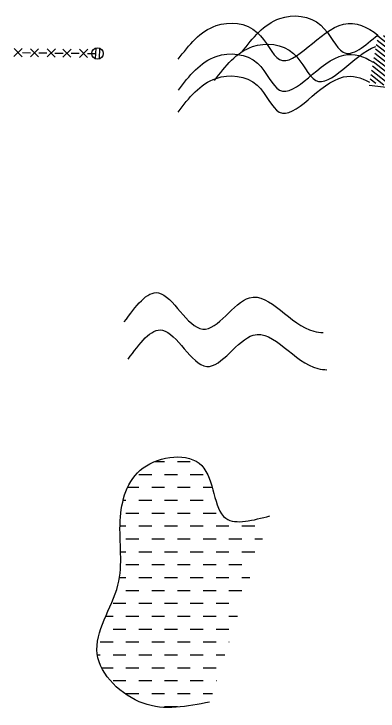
# Paper-space layout 'OBSERVAÇÕES' of a CAD drawing. Extents: x 729 to 1834, y 723 to 1194.
# Drawn here: x 1342 to 1431.8, y 936 to 1107.8 of the extents above; entities that cross this region are included whole.
import ezdxf

# ---------------------------------------------------------------- set-up
doc = ezdxf.new("R2010")
doc.units = 0
doc.layers.add('CERCA', color=7, linetype='Continuous')
doc.layers.add('Terreno', color=7, linetype='Continuous')

# ---------------------------------------------------------------- blocks, each defined once
blk = doc.blocks.new('cer1')
at = {"color": 251}
for p, q in [((-18.089952, 1.076553), (-20.098352, -0.915012)), ((-20.089935, 1.08497), (-18.098369, -0.923429)), ((-17.999841, 0.075754), (-15.999858, 0.067337)), ((-14.014811, 1.059402), (-16.023211, -0.932163)), ((-16.014793, 1.067819), (-14.023228, -0.94058)), ((-13.999876, 0.05892), (-11.999894, 0.050503)), ((-9.901149, 1.04209), (-11.909549, -0.949476)), ((-11.901132, 1.050507), (-9.909566, -0.957893)), ((-9.999911, 0.042086), (-7.999929, 0.033669)), ((-6.035266, 1.02582), (-8.043665, -0.965746)), ((-8.035248, 1.034237), (-6.043683, -0.974163)), ((-5.999947, 0.025251), (-3.999965, 0.016834)), ((-1.92393, 1.008517), (-3.932329, -0.983049)), ((-3.923912, 1.016934), (-1.932347, -0.991466)), ((-1.999982, 0.008417), (0, 0))]:
    blk.add_line(p, q, dxfattribs=at)
blk = doc.blocks.new('000')
at = {"color": 251, "linetype": 'Continuous'}
for p, q in [((1027.800488, 614.127496), (1027.800488, 616.750395)), ((1028.780488, 614.127496), (1028.780488, 616.750395))]:
    blk.add_line(p, q, dxfattribs=at)
at = {"color": 251}
blk.add_circle((1028.290488, 615.438945), 1.423956, dxfattribs=at)

psp = doc.layouts.new('OBSERVAÇÕES')

# ---------------------------------------------------------------- hatches: boundary and pattern name
at = {"layer": 'Terreno'}
h = psp.add_hatch(dxfattribs=at)
h.set_pattern_fill('LINE', color=35, scale=0.3, angle=141.8911, style=0)
h.set_pattern_definition([(141.891112353, (6334323.7149, -6373258.58355), (-0.58784293409, -0.749464432), [])])
h.paths.add_polyline_path([(1431.78, 1102.65), (1429.65, 1090.96), (1449.32, 1087.37), (1451.65, 1100.12)])
h = psp.add_hatch(dxfattribs=at)
h.set_pattern_fill('DASH', color=133, style=0)
h.set_pattern_definition([(0, (-1168741.7257, -8711948.6395), (3.175, 3.175), [3.175, -3.175])])
edge = h.paths.add_edge_path()
edge.add_spline(control_points=[(1394.23, 983.5), (1391.09, 985.74), (1391.95, 1000.68), (1371.12, 998.12), (1366.98, 982.09), (1370.09, 966.38), (1357.67, 950.28), (1369.59, 938.75), (1376.24, 937.21), (1377.45, 937.05)], knot_values=[12.746477, 12.746477, 12.746477, 12.746477, 27.022307, 41.470292, 55.661766, 71.514102, 89.236218, 105.855215, 109.509851, 109.509851, 109.509851, 109.509851], degree=3, periodic=0)
edge.add_line((1377.45, 937.05), (1394.23, 983.5))
edge = h.paths.add_edge_path()
edge.add_spline(control_points=[(1405.1, 984.08), (1401.09, 983.08), (1396.63, 981.78), (1394.23, 983.5)], knot_values=[109.509851, 109.509851, 109.509851, 109.509851, 120.391742, 120.391742, 120.391742, 120.391742], degree=3, periodic=0)
edge.add_line((1394.23, 983.5), (1377.45, 937.05))
edge.add_spline(control_points=[(1377.45, 937.05), (1381.66, 936.49), (1385.95, 937.35), (1390.25, 938.21)], knot_values=[0, 0, 0, 0, 12.746477, 12.746477, 12.746477, 12.746477], degree=3, periodic=0)
edge.add_line((1390.25, 938.21), (1405.1, 984.08))

# ---------------------------------------------------------------- linework, layer by layer
at = {"layer": 'Terreno', "color": 35}
psp.add_line((1429.59, 1090.23), (1449.45, 1087.71), dxfattribs=at)
at = {"layer": 'Terreno', "color": 150}
for points, knots in [([(1398.2, 1098.36), (1400.89, 1101.83), (1405.81, 1108.15), (1418.4, 1107.17), (1423.01, 1094.86), (1428.45, 1099.89), (1431.78, 1102.65)], [0, 0, 0, 0, 12.513338, 22.789938, 31.395742, 42.047653, 42.047653, 42.047653, 42.047653]), ([(1382.49, 1096.6), (1385.19, 1100.07), (1390.1, 1106.39), (1402.7, 1105.41), (1408.45, 1090.02), (1420.24, 1108.56), (1429.22, 1104.56), (1431.76, 1102.56)], [0, 0, 0, 0, 12.513338, 22.789938, 31.395742, 49.432697, 58.340273, 58.340273, 58.340273, 58.340273]), ([(1391.44, 1091.4), (1394.14, 1094.88), (1399.05, 1101.2), (1411.65, 1100.21), (1417.25, 1085.24), (1425.59, 1097.72), (1431.25, 1099.75)], [0, 0, 0, 0, 12.513338, 22.789938, 31.395742, 48.444056, 48.444056, 48.444056, 48.444056]), ([(1382.53, 1089.01), (1385.22, 1092.48), (1390.14, 1098.8), (1402.73, 1097.82), (1408.49, 1082.43), (1419.8, 1100.22), (1428.3, 1097.34), (1430.54, 1095.88)], [0, 0, 0, 0, 12.513338, 22.789938, 31.395742, 49.432697, 56.908957, 56.908957, 56.908957, 56.908957]), ([(1382.45, 1083.59), (1385.15, 1087.07), (1390.06, 1093.39), (1402.66, 1092.4), (1408.41, 1077.02), (1419.43, 1094.34), (1427.62, 1092.11), (1429.65, 1090.96)], [0, 0, 0, 0, 12.513338, 22.789938, 31.395742, 49.432697, 56.010398, 56.010398, 56.010398, 56.010398])]:
    psp.add_open_spline(points, degree=3, knots=knots, dxfattribs=at)
at = {"layer": 'Terreno', "color": 5}
for points in [[(1369.19, 1031.87), (1372.01, 1035.73), (1378.41, 1044.51), (1388.28, 1022.69), (1401.19, 1045.69), (1410.74, 1029.92), (1417.45, 1029.32), (1418.21, 1029.25)], [(1370.16, 1022.69), (1372.98, 1026.55), (1379.38, 1035.33), (1389.25, 1013.51), (1402.16, 1036.51), (1411.71, 1020.74), (1418.42, 1020.14), (1419.18, 1020.07)]]:
    psp.add_open_spline(points, degree=3, knots=[0, 0, 0, 0, 11.061237, 25.175481, 39.027183, 56.959394, 59.23411, 59.23411, 59.23411, 59.23411], dxfattribs=at)
at = {"layer": 'Terreno', "color": 133}
psp.add_open_spline([(1390.25, 938.21), (1384.72, 937.1), (1373.59, 934.88), (1357.67, 950.28), (1370.09, 966.38), (1366.98, 982.09), (1371.12, 998.12), (1391.95, 1000.68), (1390.76, 980.08), (1401.09, 983.08), (1405.1, 984.08)], degree=3, knots=[0, 0, 0, 0, 16.401113, 33.02011, 50.742226, 66.594562, 80.786036, 95.234021, 109.509851, 120.391742, 120.391742, 120.391742, 120.391742], dxfattribs=at)

# ---------------------------------------------------------------- block references
at = {"rotation": 177.670099}
psp.add_blockref('000', (2415.04, 1671.13), dxfattribs=at)
at = {"layer": 'CERCA', "color": 251, "rotation": 359.594646}
psp.add_blockref('cer1', (1362.09, 1098.02), dxfattribs=at)

doc.saveas('drawing.dxf')
